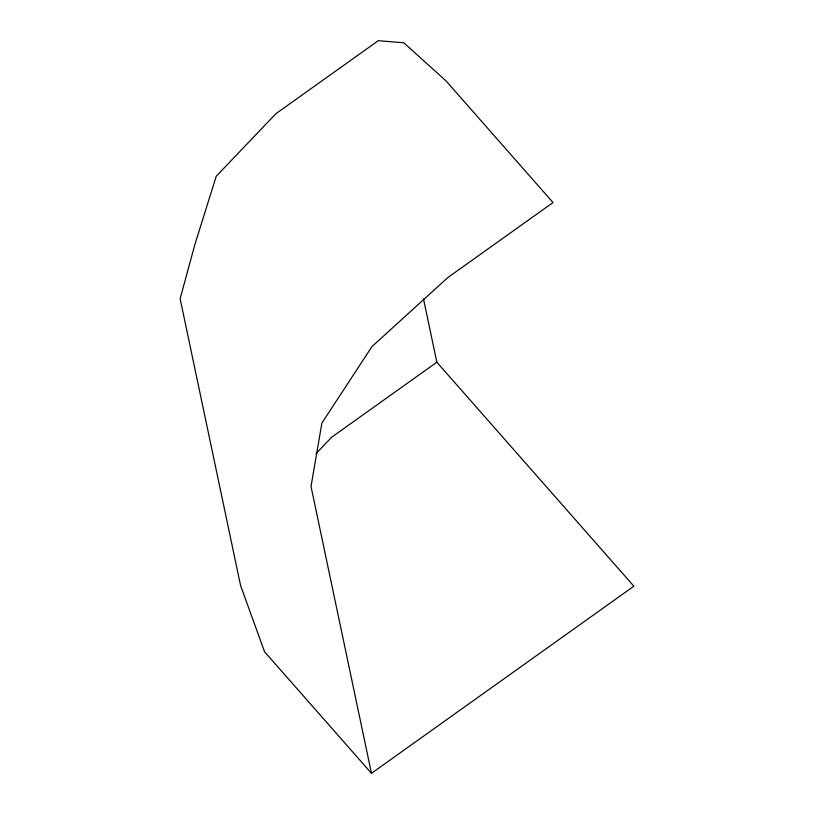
<?xml version="1.0" encoding="UTF-8"?>
<svg xmlns="http://www.w3.org/2000/svg" width="814" height="814" viewBox="0 0 814 814"><rect width="100%" height="100%" fill="white"/><g stroke="black" fill="none" stroke-linecap="round" stroke-linejoin="round"><path stroke-width="1.22" d="M315.944 453.703L331.715 437.179L436.843 362.22L423.494 298.891M371.469 773.3L311.019 486.467L321.896 423.036L371.988 346.55L447.893 277.513L553.032 202.554L446.123 81.013L403.795 42.766L378.266 40.7L275.915 113.685L216.229 176.262L195.065 243.905L180.128 298.687L240.568 585.51L264.56 651.77L371.469 773.3L633.872 586.202L436.843 362.22"/></g></svg>
